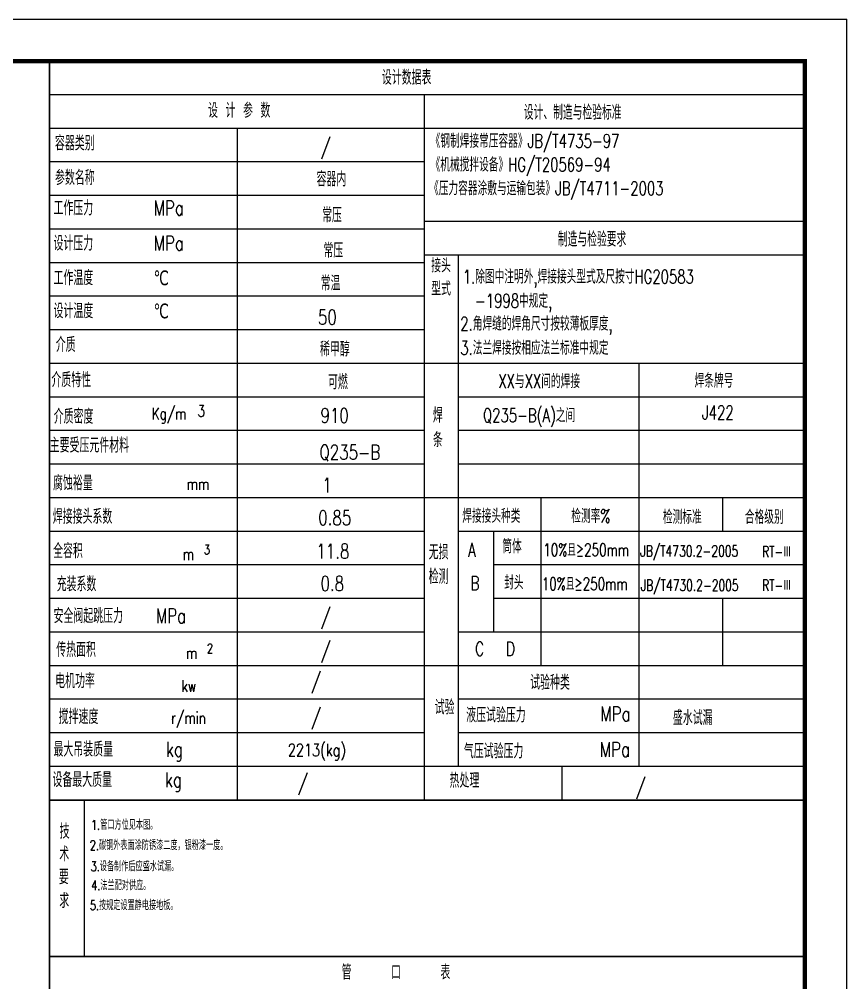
# Model space of a CAD drawing. Header units: millimetres. Extents: x 109 to 8128, y -42247 to -15872.
# Drawn here: x 5466 to 8128, y -18970 to -15872 of the extents above; entities that cross this region are included whole.
import ezdxf

# ---------------------------------------------------------------- set-up
doc = ezdxf.new("R2010")
doc.units = ezdxf.units.MM
for name, color, linetype, lineweight in [('1(CZ粗线)', 60, 'Continuous', 30), ('剖面线', 2, 'Continuous', 9), ('尺寸线', 1, 'Continuous', 9), ('文字', 6, 'Continuous', 13)]:
    doc.layers.add(name, color=color, linetype=linetype, lineweight=lineweight)
doc.styles.add('HZ', font='simplex.shx', dxfattribs={"width": 0.75, "bigfont": 'gbhzfs.shx'})

msp = doc.modelspace()

# ---------------------------------------------------------------- linework, layer by layer
msp.add_line((5562.82, -18382.83), (5562.82, -16006.83))
at = {"const_width": 13.5}
msp.add_lwpolyline([(446.32, -16006.83), (446.32, -21406.83), (7992.82, -21406.83), (7992.82, -16006.83)], close=True, dxfattribs=at)
at = {"layer": '1(CZ粗线)'}
for p, q in [((5562.82, -21406.83), (5562.82, -16006.83)), ((7992.82, -18382.83), (5562.82, -18382.83)), ((5562.82, -18382.83), (5562.82, -20158.87)), ((5562.82, -18886.06), (7992.82, -18886.06))]:
    msp.add_line(p, q, dxfattribs=at)
at = {"layer": '剖面线'}
for p in [(108.82, -15871.83), (8127.82, -21541.83)]:
    msp.add_line(p, (8127.82, -15871.83), dxfattribs=at)
at = {"layer": '剖面线', "ltscale": 10}
msp.add_line((8127.82, -21541.83), (8127.82, -17532.33), dxfattribs=at)
at = {"layer": '尺寸线'}
for p, q in [((7992.82, -16114.83), (5562.82, -16114.83)), ((6769.45, -18382.83), (6769.45, -16114.83)), ((7992.82, -16222.83), (5562.82, -16222.83)), ((6167.7, -18382.83), (6167.7, -16222.83)), ((6769.45, -16330.83), (5562.82, -16330.83)), ((6769.45, -16438.83), (5562.82, -16438.83)), ((7992.82, -16522.17), (6769.45, -16522.17)), ((6769.45, -16546.83), (5562.82, -16546.83)), ((7992.82, -16630.17), (6769.45, -16630.17)), ((6879.21, -18274.83), (6879.21, -16630.17)), ((6769.45, -16654.83), (5562.82, -16654.83)), ((6769.45, -16762.83), (5562.82, -16762.83)), ((6769.45, -16870.83), (5562.82, -16870.83)), ((7992.82, -16978.83), (5562.82, -16978.83)), ((7459.71, -18274.83), (7459.71, -16978.83)), ((6769.45, -17086.83), (5562.82, -17086.83)), ((7992.82, -17086.83), (6879.21, -17086.83)), ((6769.45, -17194.83), (5562.82, -17194.83)), ((7992.82, -17194.83), (6879.21, -17194.83)), ((6769.45, -17302.83), (5562.82, -17302.83)), ((7992.82, -17302.83), (6879.21, -17302.83)), ((6769.45, -17410.83), (5562.82, -17410.83)), ((7992.82, -17410.83), (6769.45, -17410.83)), ((7144.55, -17950.83), (7144.55, -17410.83)), ((7729.71, -17518.83), (7729.71, -17410.83)), ((6769.45, -17518.83), (5562.82, -17518.83)), ((7992.82, -17518.83), (6879.21, -17518.83)), ((6991.4, -17518.83), (6991.4, -17842.83)), ((6769.45, -17626.83), (5562.82, -17626.83)), ((7992.82, -17626.83), (6991.4, -17626.83)), ((6769.45, -17734.83), (5562.82, -17734.83)), ((7992.82, -17734.83), (6991.4, -17734.83)), ((7729.71, -17950.83), (7729.71, -17734.83)), ((6769.45, -17842.83), (5562.82, -17842.83)), ((7992.82, -17842.83), (6879.21, -17842.83)), ((6769.45, -17950.83), (5562.82, -17950.83)), ((7992.82, -17950.83), (6769.45, -17950.83)), ((6769.45, -18058.83), (5562.82, -18058.83)), ((7992.82, -18058.83), (6879.21, -18058.83)), ((6769.45, -18166.83), (5562.82, -18166.83)), ((7992.82, -18166.83), (6879.21, -18166.83)), ((6769.45, -18274.83), (5562.82, -18274.83)), ((7992.82, -18274.83), (6769.45, -18274.83)), ((7212.53, -18382.83), (7212.53, -18274.83)), ((5674.93, -18382.83), (5674.93, -18886.06))]:
    msp.add_line(p, q, dxfattribs=at)

# ---------------------------------------------------------------- texts
at = {"layer": '文字', "color": 6, "style": 'HZ'}
for s, height, width, p in [('设 计 参 数', 47.25, 0.75, (6073.29, -16188.75)), ('设计、制造与检验标准', 47.25, 0.7, (7089.06, -16194.94)), ('《钢制焊接常压容器》JB/T4735-97', 44.55, 0.7, (6789.23, -16285.38)), ('/', 47.25, 0.75, (6434.87, -16305.92)), ('《机械搅拌设备》HG/T20569-94', 44.55, 0.7, (6789.23, -16361.6)), ('《压力容器涂敷与运输包装》JB/T4711-2003', 44.55, 0.7, (6784.33, -16437.73)), ('常压', 47.25, 0.75, (6439.98, -16525.05)), ('制造与检验要求', 47.25, 0.7, (7198.62, -16603)), ('常压', 47.25, 0.75, (6444.37, -16639)), ('常温', 47.25, 0.75, (6435.6, -16744.18)), ('1.除图中注明外,焊接接头型式及尺按寸HG20583', 44.55, 0.7, (6892.66, -16721.81)), ('-1998中规定,', 44.55, 0.7, (6932.03, -16799.82)), ('50', 47.25, 0.75, (6426.83, -16853.75)), ('2.角焊缝的焊角尺寸按较薄板厚度,', 44.55, 0.7, (6884.75, -16873.04)), ('介质', 47.25, 0.75, (5583.49, -16941.87)), ('稀甲醇', 47.25, 0.75, (6433.44, -16956.36)), ('3.法兰焊接按相应法兰标准中规定', 44.55, 0.7, (6884.75, -16950.92)), ('介质特性', 47.25, 0.75, (5569.41, -17055.11)), (' 可燃', 47.25, 0.75, (6434.87, -17061.92)), ('XX与XX间的焊接', 44.55, 0.7, (7006.94, -17058.27)), ('焊条牌号', 44.55, 0.7, (7638.18, -17056.41)), ('介质密度', 47.25, 0.75, (5576.92, -17172.97)), ('Kg/m', 37.8, 0.75, (5891.93, -17159.05)), ('910', 47.25, 0.75, (6434.87, -17169.92)), ('Q235-B(A)之间', 44.55, 0.7, (6957.88, -17167.8)), ('J422', 44.55, 0.7, (7662.51, -17158.97)), ('主要受压元件材料', 47.25, 0.75, (5563.98, -17265.42)), ('Q235-B', 47.25, 0.75, (6431.42, -17288.1)), ('腐蚀裕量', 47.25, 0.75, (5574.69, -17386.96)), ('1', 47.25, 0.75, (6441.09, -17394.06)), ('焊接接头系数  ', 47.25, 0.75, (5573.86, -17494.59)), ('焊接接头种类', 44.55, 0.7, (6891.08, -17491.46)), ('检测率%', 44.55, 0.7, (7241.74, -17491.64)), ('0.85', 47.25, 0.75, (6427.71, -17498.46)), ('检测标准', 44.55, 0.7, (7536.52, -17494.75)), ('合格级别', 44.55, 0.7, (7800.23, -17494.75)), ('全容积', 47.25, 0.75, (5574.89, -17605.07)), ('11.8', 47.25, 0.75, (6421.63, -17605.92)), ('A', 44.55, 0.7, (6909.89, -17600.7)), ('筒体', 44.55, 0.7, (7019.94, -17589.2)), ('10%且≥250mm', 40.095, 0.7, (7151.66, -17598.22)), ('JB/T4730.2-2005', 36.0855, 0.7, (7463.78, -17600.12)), ('RT-Ⅲ', 36.086, 0.7, (7855.32, -17602.17)), ('充装系数', 47.25, 0.75, (5586.44, -17711.82)), ('封头', 44.55, 0.7, (7025.94, -17705.51)), ('0.8', 47.25, 0.75, (6434.87, -17709.92)), ('B', 44.55, 0.7, (6917.97, -17707.65)), ('10%且≥250mm', 40.095, 0.7, (7146.93, -17707.52)), ('JB/T4730.2-2005', 36.0855, 0.7, (7465.17, -17710.17)), ('RT-Ⅲ', 36.086, 0.7, (7855.32, -17710.17)), ('安全阀起跳压力    MPa', 47.25, 0.75, (5576.33, -17814.23)), ('/', 47.25, 0.75, (6434.87, -17817.92)), ('传热面积', 47.25, 0.75, (5585.08, -17922.7)), ('/', 47.25, 0.75, (6434.87, -17925.92)), ('/', 47.25, 0.75, (6404.01, -18024.92)), ('  kw', 37.8, 0.75, (5948.66, -18035.27)), ('试验种类', 47.25, 0.75, (7109.4, -18028.34)), ('搅拌速度', 47.25, 0.75, (5592.98, -18138.4)), (' r/min', 37.8, 0.75, (5935.09, -18137.73)), ('/', 47.25, 0.75, (6404.01, -18140.02)), ('液压试验压力', 47.25, 0.75, (6903.57, -18133.03)), ('MPa', 47.25, 0.75, (7335.14, -18129.7)), ('盛水试漏', 47.25, 0.75, (7568.59, -18141.74)), ('2213(kg)', 40.399, 0.75, (6329.9, -18242.19)), ('气压试验压力', 47.25, 0.75, (6896.1, -18248.93)), ('MPa', 47.25, 0.75, (7333.11, -18243.47)), ('/', 47.25, 0.75, (6361.3, -18351.95)), ('/', 47.25, 0.75, (7448.1, -18364.71)), ('3.设备制作后应盛水试漏。', 30.618, 0.75, (5695.7, -18611.65)), ('4.法兰配对供应。', 30.618, 0.75, (5697.27, -18672.61)), ('5.按规定设置静电接地板。', 30.618, 0.75, (5692.94, -18736.7)), ('管    口    表', 47.25, 0.9, (6503.27, -18960.15))]:
    msp.add_text(s, height=height, dxfattribs=dict(at, width=width)).set_placement(p)
at = {"layer": '文字', "color": 6, "attachment_point": 1, "style": 'HZ'}
for s, insert, char_height, width in [('设计数据表', (6632.51, -16035.21), 47.25, 980.5536), ('容器类别', (5580.9, -16246.48), 47.25, 400.6851), ('参数名称', (5580.9, -16357.68), 47.25, 980.5536), ('容器内', (6422.38, -16362.18), 47.25, 245.6291), ('工作压力        MPa', (5576.16, -16455.16), 47.25, 980.5536), ('设计压力        MPa', (5576.16, -16568.69), 47.25, 980.5536), ('接头型式', (6791.12, -16641.38), 44.55, 65.5331), ('工作温度        ℃', (5576.16, -16679.82), 47.25, 980.5536), ('设计温度        ℃', (5576.16, -16786.25), 47.25, 980.5536), ('焊        条', (6796.68, -17121.79), 47.25, 65.5331), ('无损检测', (6783.11, -17561.9), 47.25, 65.5331), ('C   D', (6931.88, -17874.31), 44.55, 239.3213), ('电机功率', (5581.59, -17975.89), 47.25, 980.5536), ('试验', (6802.25, -18060.66), 47.25, 65.5331), ('最大吊装质量       kg', (5576.16, -18196.11), 47.25, 1125.9675), ('设备最大质量       kg', (5572.82, -18293.88), 47.25, 1125.9675), ('热处理', (6850.2, -18296.09), 47.25, 980.5536), ('技', (5595.9, -18459.75), 47.25, 980.5536), ('\\P\\P1.管口方位见本图。', (5696.65, -18345.55), 30.618, 1887.2595), ('术', (5594.71, -18533.22), 47.25, 980.5536), ('\\P\\P\\P2.碳钢外表面涂防锈漆二度，银粉漆一度。', (5692.81, -18359.94), 30.618, 1887.2595), ('要', (5593.32, -18606.54), 47.25, 980.5536), ('求', (5594.67, -18683.08), 47.25, 980.5536)]:
    msp.add_mtext(s, dxfattribs=dict(at, insert=insert, char_height=char_height, width=width))
at = {"layer": '文字', "color": 6, "attachment_point": 5, "style": 'HZ'}
for s, insert, char_height in [('3', (6051.53, -17131.46), 37.8), ('mm', (6040.86, -17366.32), 37.8), ('3', (6069.62, -17577.56), 30.24), ('m', (6010.2, -17592.34), 37.8), ('m', (6020.39, -17909.97), 37.8), ('2', (6079.81, -17895.19), 30.24)]:
    msp.add_mtext(s, dxfattribs=dict(at, insert=insert, char_height=char_height))

doc.saveas('drawing.dxf')
